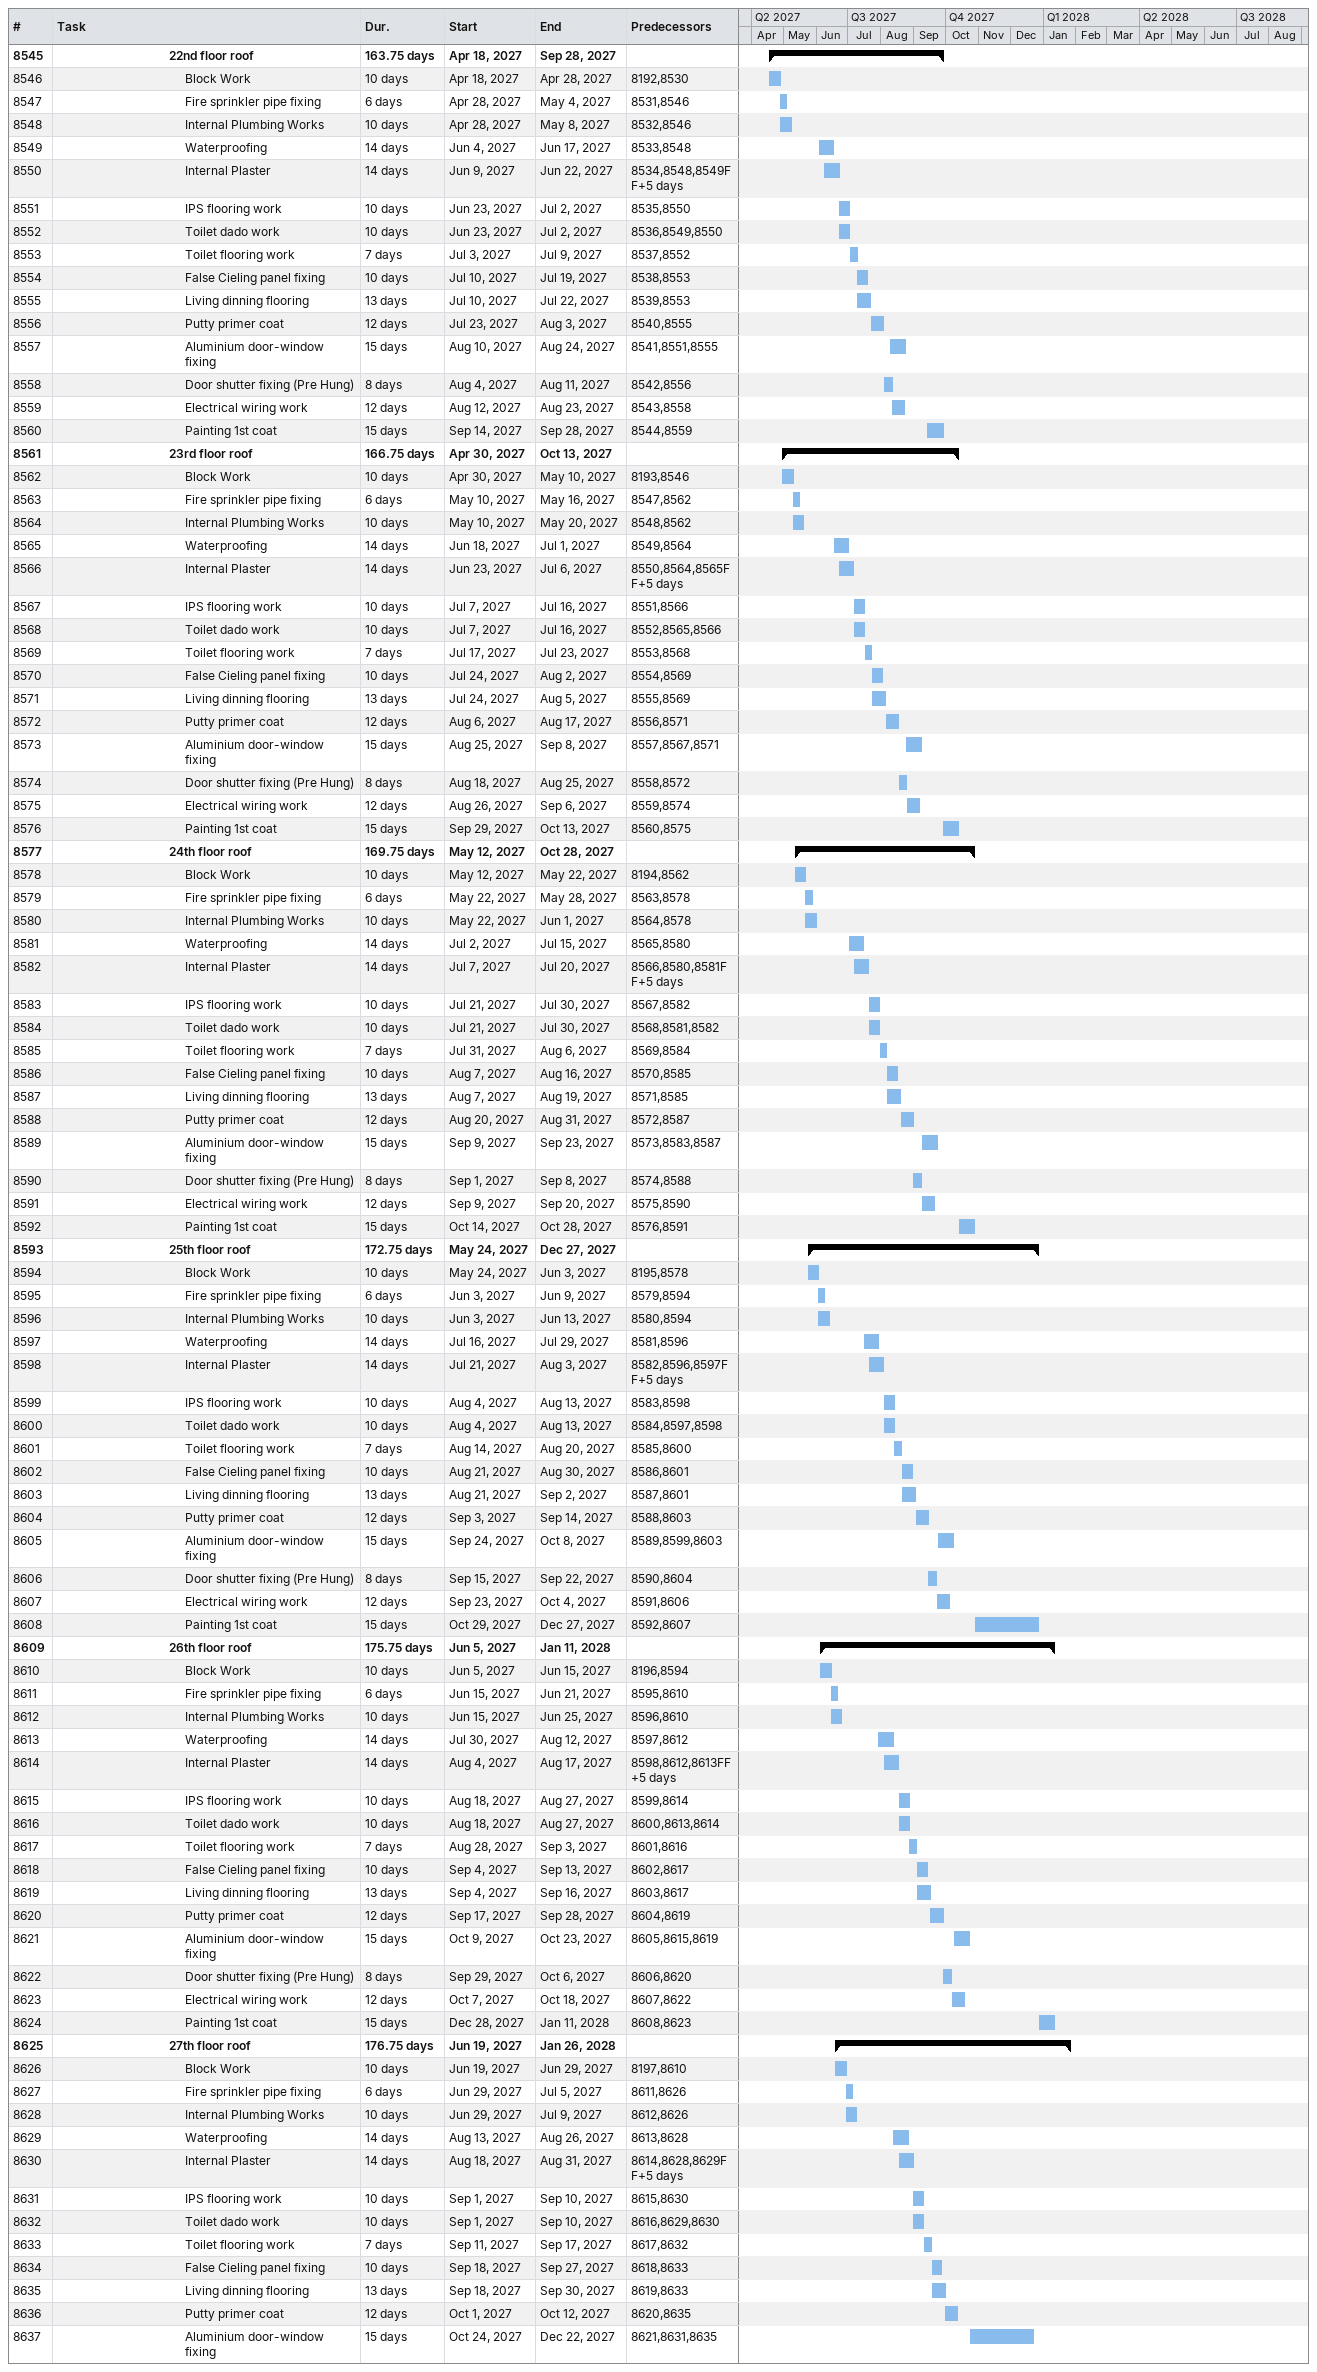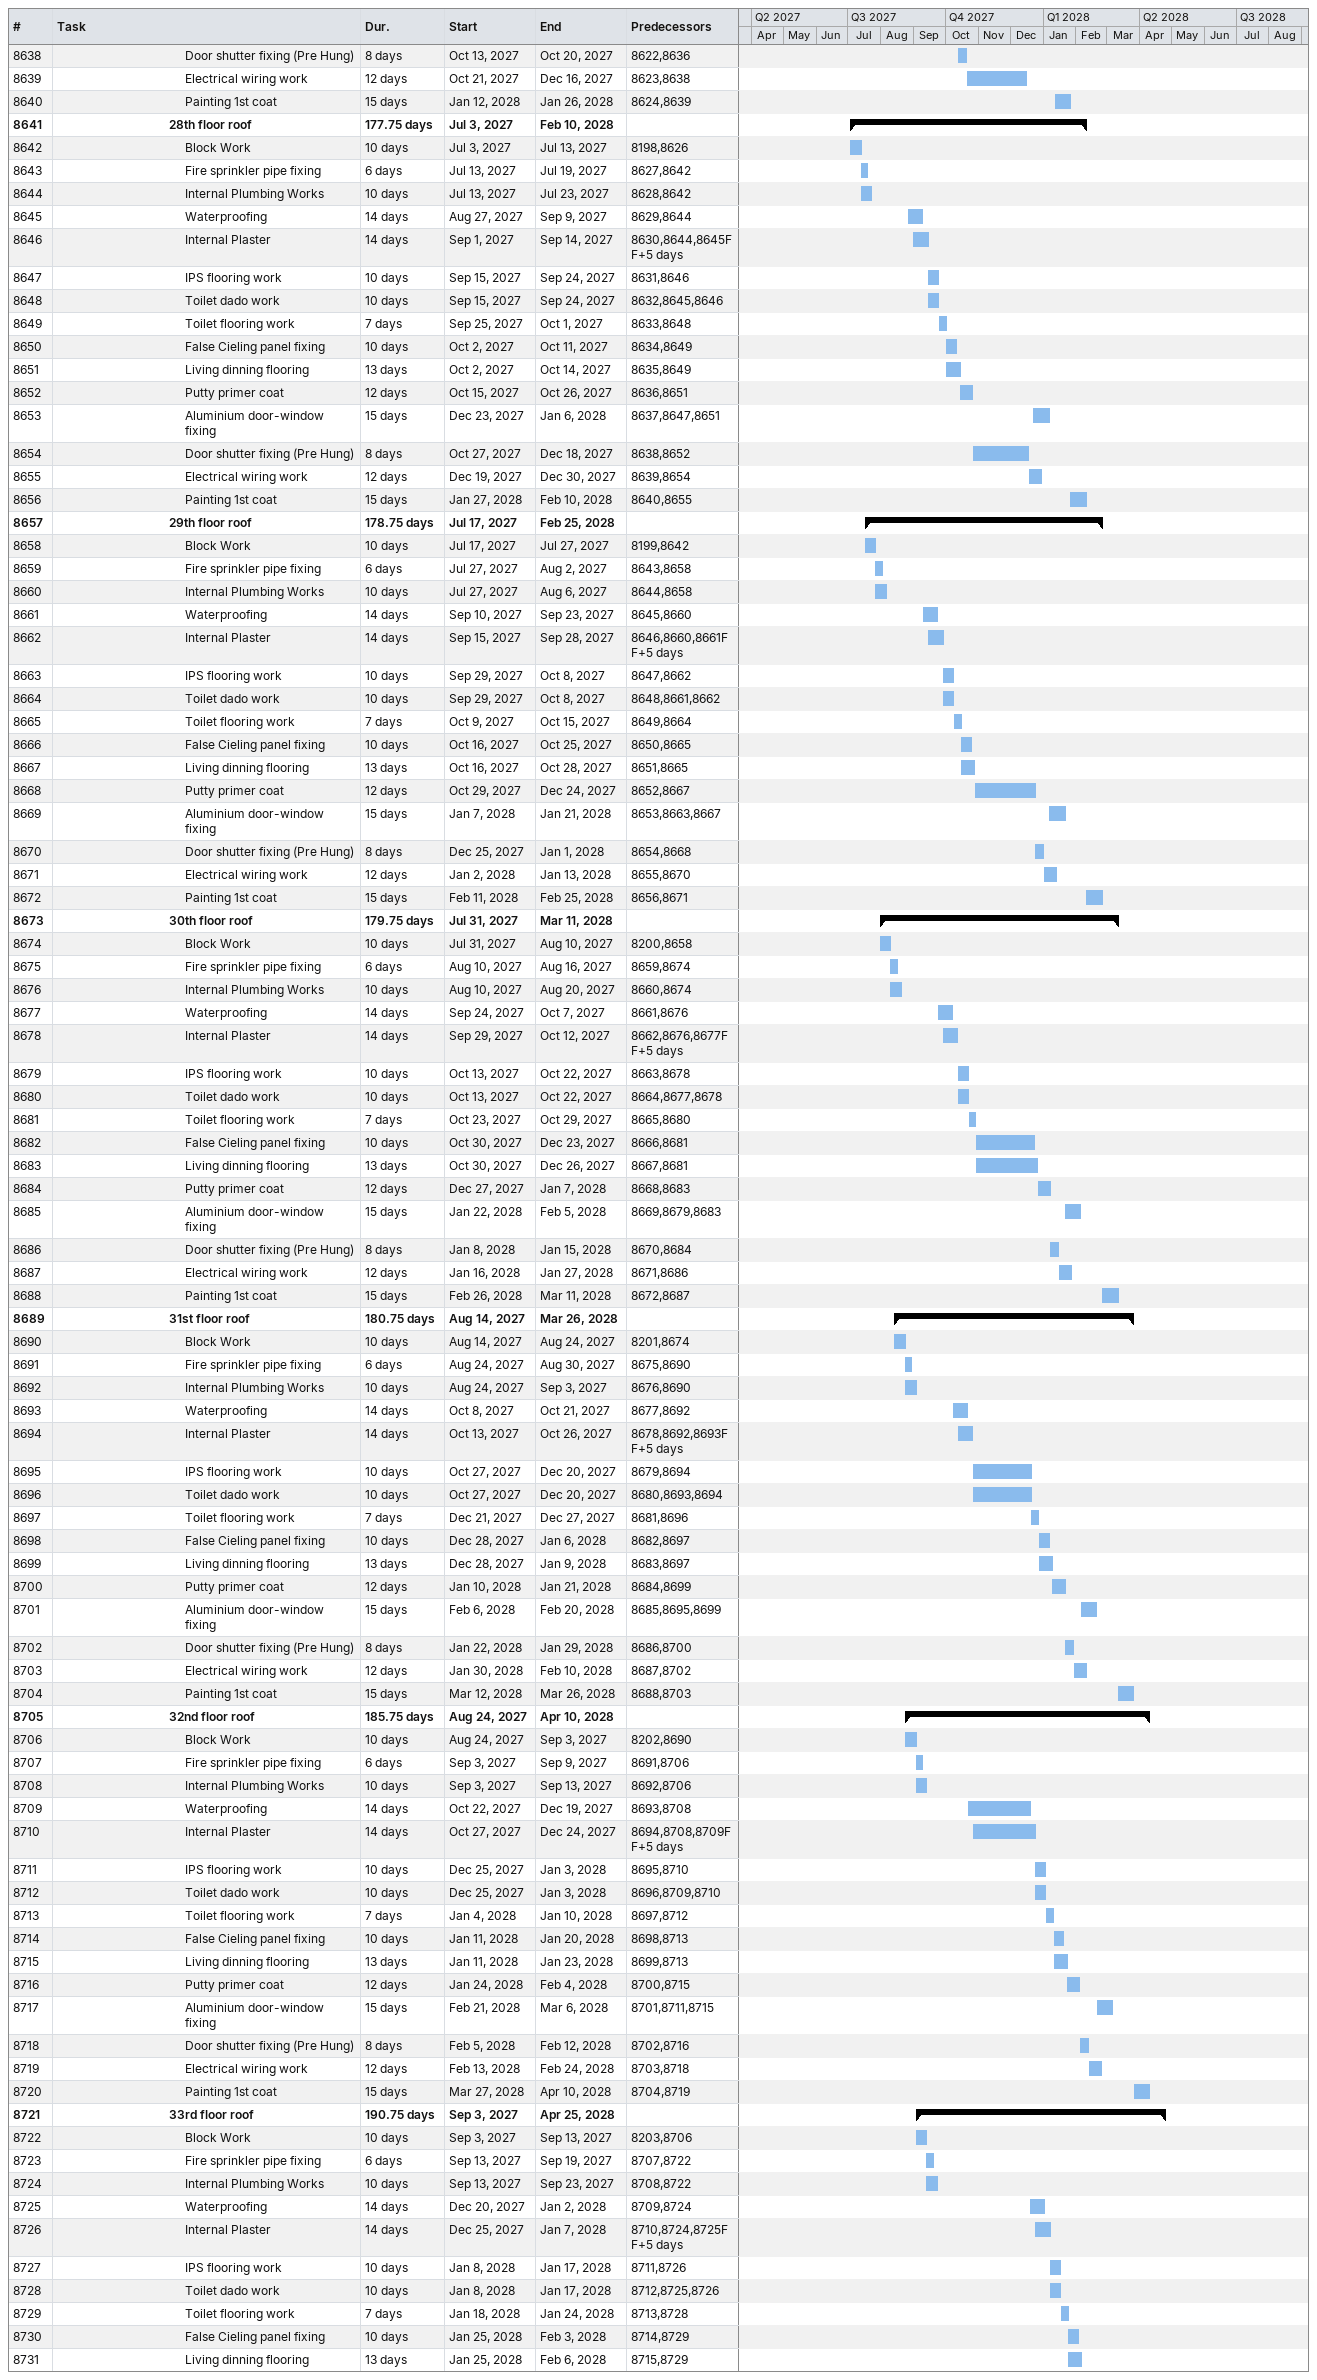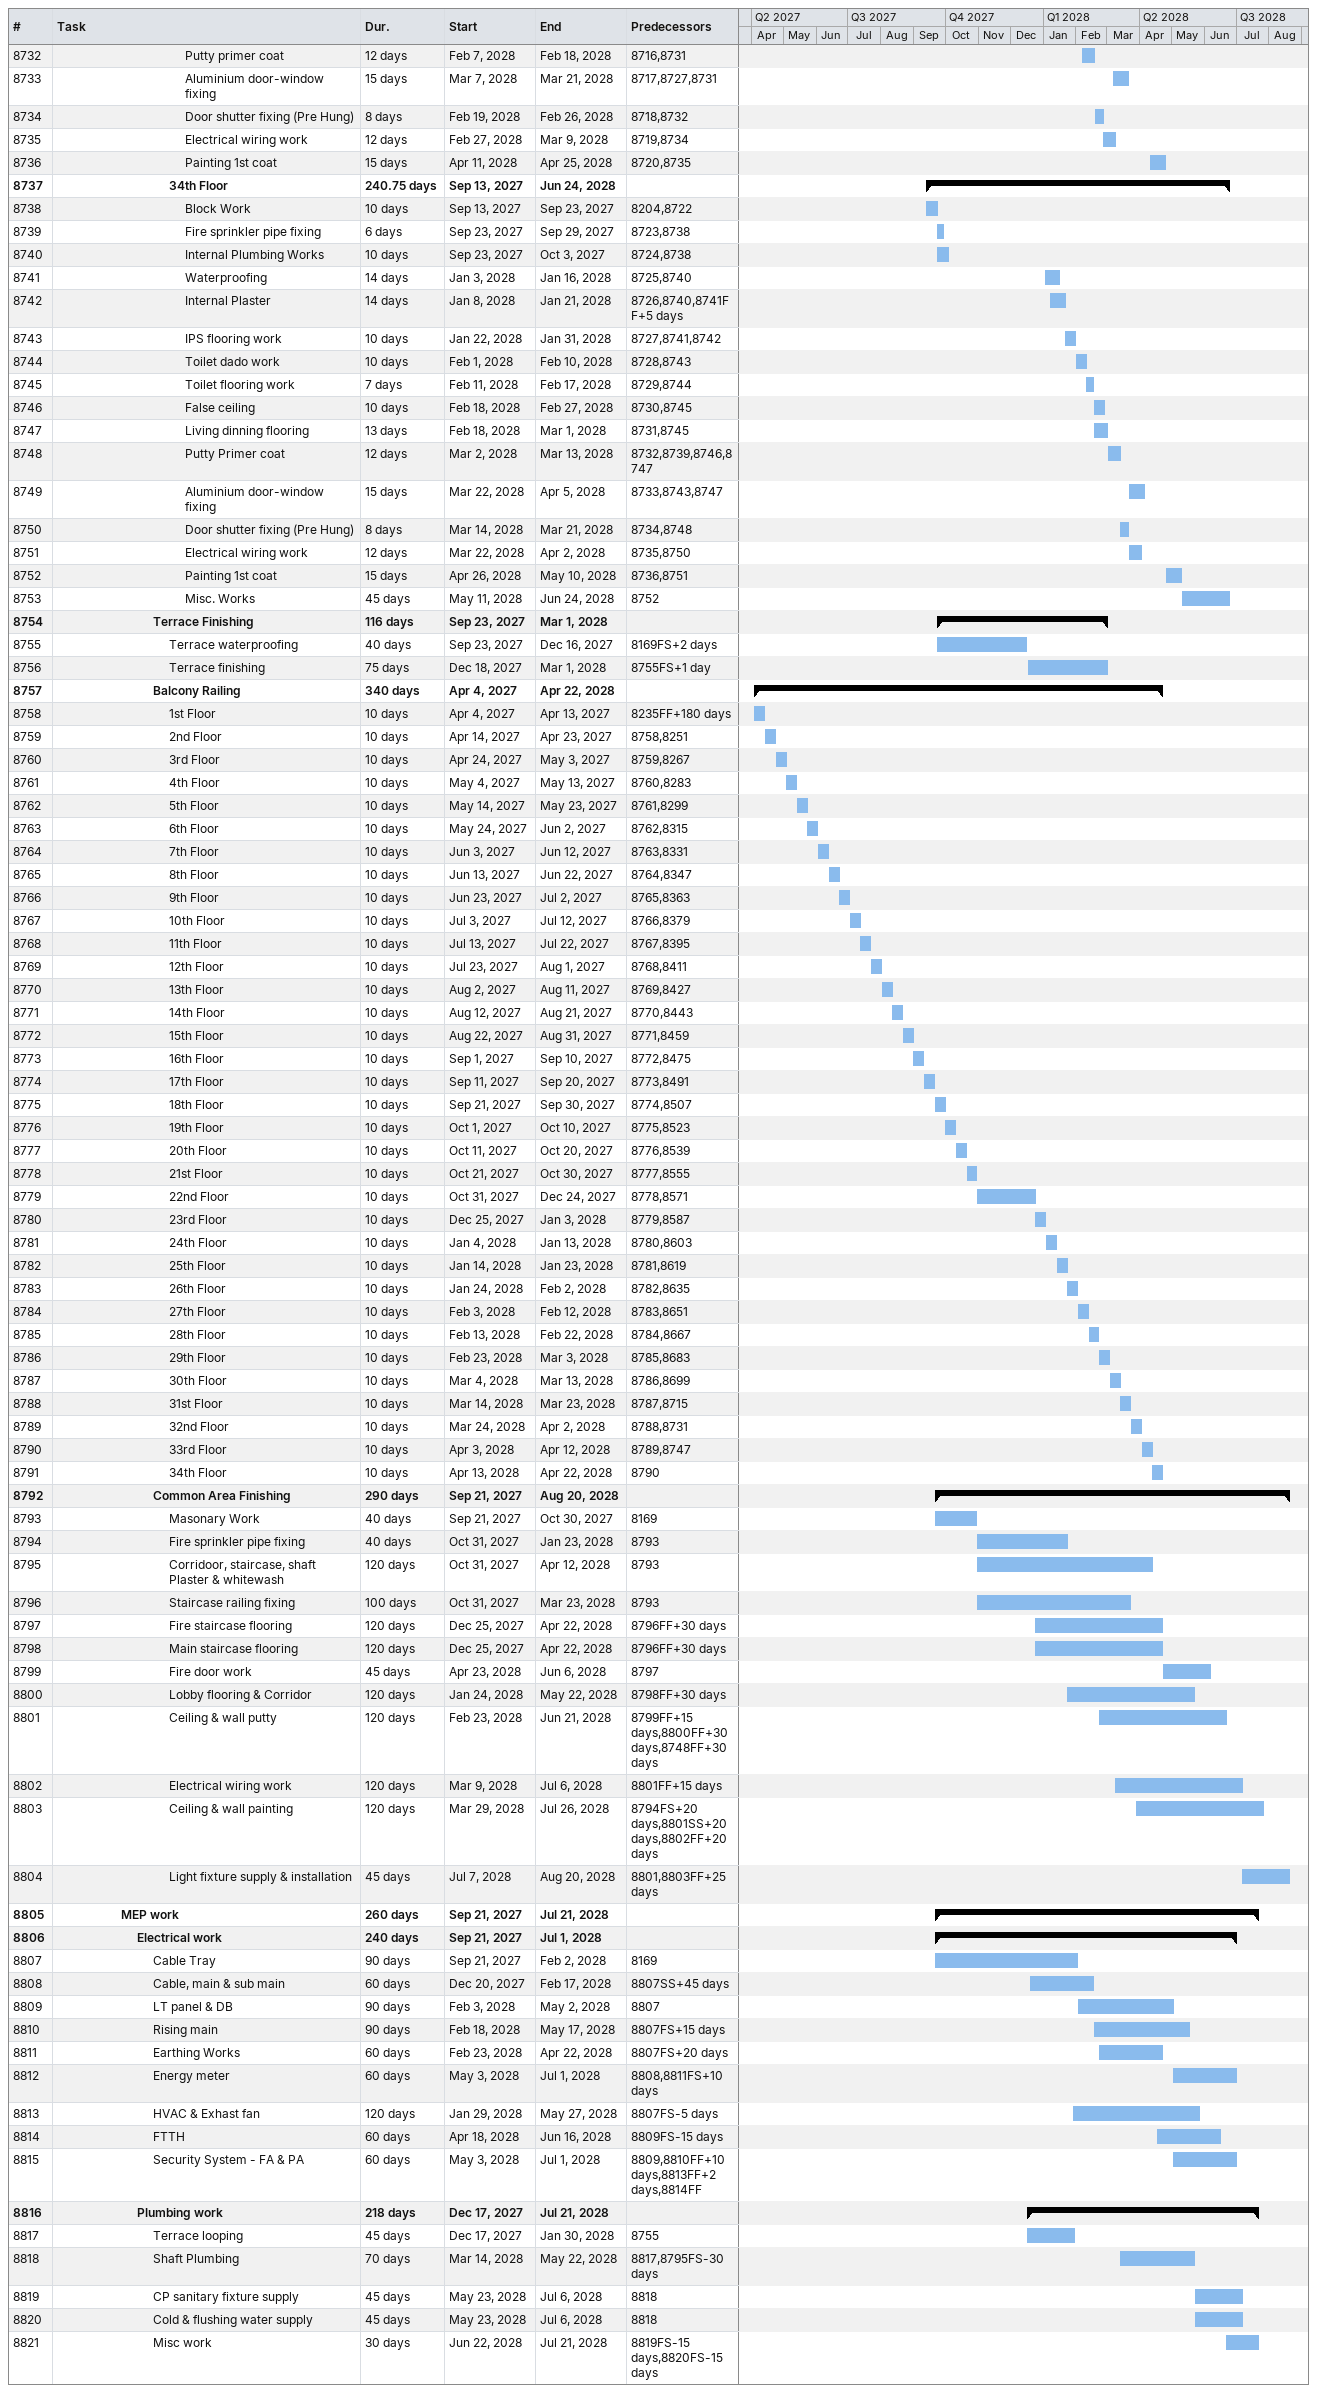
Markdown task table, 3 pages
| ID | Level | Task | Duration | Start | Finish | Predecessors |
|---|---|---|---|---|---|---|
| 8545 | 8 | **22nd floor roof** | 163.75d | 2027-04-18 | 2027-09-28 |  |
| 8546 | 9 | Block Work | 10d | 2027-04-18 | 2027-04-28 | 8192, 8530 |
| 8547 | 9 | Fire sprinkler pipe fixing | 6d | 2027-04-28 | 2027-05-04 | 8531, 8546 |
| 8548 | 9 | Internal Plumbing Works | 10d | 2027-04-28 | 2027-05-08 | 8532, 8546 |
| 8549 | 9 | Waterproofing | 14d | 2027-06-04 | 2027-06-17 | 8533, 8548 |
| 8550 | 9 | Internal Plaster | 14d | 2027-06-09 | 2027-06-22 | 8534, 8548, 8549FF+5d |
| 8551 | 9 | IPS flooring work | 10d | 2027-06-23 | 2027-07-02 | 8535, 8550 |
| 8552 | 9 | Toilet dado work | 10d | 2027-06-23 | 2027-07-02 | 8536, 8549, 8550 |
| 8553 | 9 | Toilet flooring work | 7d | 2027-07-03 | 2027-07-09 | 8537, 8552 |
| 8554 | 9 | False Cieling panel fixing | 10d | 2027-07-10 | 2027-07-19 | 8538, 8553 |
| 8555 | 9 | Living dinning flooring | 13d | 2027-07-10 | 2027-07-22 | 8539, 8553 |
| 8556 | 9 | Putty primer coat | 12d | 2027-07-23 | 2027-08-03 | 8540, 8555 |
| 8557 | 9 | Aluminium door-window fixing | 15d | 2027-08-10 | 2027-08-24 | 8541, 8551, 8555 |
| 8558 | 9 | Door shutter fixing (Pre Hung) | 8d | 2027-08-04 | 2027-08-11 | 8542, 8556 |
| 8559 | 9 | Electrical wiring work | 12d | 2027-08-12 | 2027-08-23 | 8543, 8558 |
| 8560 | 9 | Painting 1st coat | 15d | 2027-09-14 | 2027-09-28 | 8544, 8559 |
| 8561 | 8 | **23rd floor roof** | 166.75d | 2027-04-30 | 2027-10-13 |  |
| 8562 | 9 | Block Work | 10d | 2027-04-30 | 2027-05-10 | 8193, 8546 |
| 8563 | 9 | Fire sprinkler pipe fixing | 6d | 2027-05-10 | 2027-05-16 | 8547, 8562 |
| 8564 | 9 | Internal Plumbing Works | 10d | 2027-05-10 | 2027-05-20 | 8548, 8562 |
| 8565 | 9 | Waterproofing | 14d | 2027-06-18 | 2027-07-01 | 8549, 8564 |
| 8566 | 9 | Internal Plaster | 14d | 2027-06-23 | 2027-07-06 | 8550, 8564, 8565FF+5d |
| 8567 | 9 | IPS flooring work | 10d | 2027-07-07 | 2027-07-16 | 8551, 8566 |
| 8568 | 9 | Toilet dado work | 10d | 2027-07-07 | 2027-07-16 | 8552, 8565, 8566 |
| 8569 | 9 | Toilet flooring work | 7d | 2027-07-17 | 2027-07-23 | 8553, 8568 |
| 8570 | 9 | False Cieling panel fixing | 10d | 2027-07-24 | 2027-08-02 | 8554, 8569 |
| 8571 | 9 | Living dinning flooring | 13d | 2027-07-24 | 2027-08-05 | 8555, 8569 |
| 8572 | 9 | Putty primer coat | 12d | 2027-08-06 | 2027-08-17 | 8556, 8571 |
| 8573 | 9 | Aluminium door-window fixing | 15d | 2027-08-25 | 2027-09-08 | 8557, 8567, 8571 |
| 8574 | 9 | Door shutter fixing (Pre Hung) | 8d | 2027-08-18 | 2027-08-25 | 8558, 8572 |
| 8575 | 9 | Electrical wiring work | 12d | 2027-08-26 | 2027-09-06 | 8559, 8574 |
| 8576 | 9 | Painting 1st coat | 15d | 2027-09-29 | 2027-10-13 | 8560, 8575 |
| 8577 | 8 | **24th floor roof** | 169.75d | 2027-05-12 | 2027-10-28 |  |
| 8578 | 9 | Block Work | 10d | 2027-05-12 | 2027-05-22 | 8194, 8562 |
| 8579 | 9 | Fire sprinkler pipe fixing | 6d | 2027-05-22 | 2027-05-28 | 8563, 8578 |
| 8580 | 9 | Internal Plumbing Works | 10d | 2027-05-22 | 2027-06-01 | 8564, 8578 |
| 8581 | 9 | Waterproofing | 14d | 2027-07-02 | 2027-07-15 | 8565, 8580 |
| 8582 | 9 | Internal Plaster | 14d | 2027-07-07 | 2027-07-20 | 8566, 8580, 8581FF+5d |
| 8583 | 9 | IPS flooring work | 10d | 2027-07-21 | 2027-07-30 | 8567, 8582 |
| 8584 | 9 | Toilet dado work | 10d | 2027-07-21 | 2027-07-30 | 8568, 8581, 8582 |
| 8585 | 9 | Toilet flooring work | 7d | 2027-07-31 | 2027-08-06 | 8569, 8584 |
| 8586 | 9 | False Cieling panel fixing | 10d | 2027-08-07 | 2027-08-16 | 8570, 8585 |
| 8587 | 9 | Living dinning flooring | 13d | 2027-08-07 | 2027-08-19 | 8571, 8585 |
| 8588 | 9 | Putty primer coat | 12d | 2027-08-20 | 2027-08-31 | 8572, 8587 |
| 8589 | 9 | Aluminium door-window fixing | 15d | 2027-09-09 | 2027-09-23 | 8573, 8583, 8587 |
| 8590 | 9 | Door shutter fixing (Pre Hung) | 8d | 2027-09-01 | 2027-09-08 | 8574, 8588 |
| 8591 | 9 | Electrical wiring work | 12d | 2027-09-09 | 2027-09-20 | 8575, 8590 |
| 8592 | 9 | Painting 1st coat | 15d | 2027-10-14 | 2027-10-28 | 8576, 8591 |
| 8593 | 8 | **25th floor roof** | 172.75d | 2027-05-24 | 2027-12-27 |  |
| 8594 | 9 | Block Work | 10d | 2027-05-24 | 2027-06-03 | 8195, 8578 |
| 8595 | 9 | Fire sprinkler pipe fixing | 6d | 2027-06-03 | 2027-06-09 | 8579, 8594 |
| 8596 | 9 | Internal Plumbing Works | 10d | 2027-06-03 | 2027-06-13 | 8580, 8594 |
| 8597 | 9 | Waterproofing | 14d | 2027-07-16 | 2027-07-29 | 8581, 8596 |
| 8598 | 9 | Internal Plaster | 14d | 2027-07-21 | 2027-08-03 | 8582, 8596, 8597FF+5d |
| 8599 | 9 | IPS flooring work | 10d | 2027-08-04 | 2027-08-13 | 8583, 8598 |
| 8600 | 9 | Toilet dado work | 10d | 2027-08-04 | 2027-08-13 | 8584, 8597, 8598 |
| 8601 | 9 | Toilet flooring work | 7d | 2027-08-14 | 2027-08-20 | 8585, 8600 |
| 8602 | 9 | False Cieling panel fixing | 10d | 2027-08-21 | 2027-08-30 | 8586, 8601 |
| 8603 | 9 | Living dinning flooring | 13d | 2027-08-21 | 2027-09-02 | 8587, 8601 |
| 8604 | 9 | Putty primer coat | 12d | 2027-09-03 | 2027-09-14 | 8588, 8603 |
| 8605 | 9 | Aluminium door-window fixing | 15d | 2027-09-24 | 2027-10-08 | 8589, 8599, 8603 |
| 8606 | 9 | Door shutter fixing (Pre Hung) | 8d | 2027-09-15 | 2027-09-22 | 8590, 8604 |
| 8607 | 9 | Electrical wiring work | 12d | 2027-09-23 | 2027-10-04 | 8591, 8606 |
| 8608 | 9 | Painting 1st coat | 15d | 2027-10-29 | 2027-12-27 | 8592, 8607 |
| 8609 | 8 | **26th floor roof** | 175.75d | 2027-06-05 | 2028-01-11 |  |
| 8610 | 9 | Block Work | 10d | 2027-06-05 | 2027-06-15 | 8196, 8594 |
| 8611 | 9 | Fire sprinkler pipe fixing | 6d | 2027-06-15 | 2027-06-21 | 8595, 8610 |
| 8612 | 9 | Internal Plumbing Works | 10d | 2027-06-15 | 2027-06-25 | 8596, 8610 |
| 8613 | 9 | Waterproofing | 14d | 2027-07-30 | 2027-08-12 | 8597, 8612 |
| 8614 | 9 | Internal Plaster | 14d | 2027-08-04 | 2027-08-17 | 8598, 8612, 8613FF+5d |
| 8615 | 9 | IPS flooring work | 10d | 2027-08-18 | 2027-08-27 | 8599, 8614 |
| 8616 | 9 | Toilet dado work | 10d | 2027-08-18 | 2027-08-27 | 8600, 8613, 8614 |
| 8617 | 9 | Toilet flooring work | 7d | 2027-08-28 | 2027-09-03 | 8601, 8616 |
| 8618 | 9 | False Cieling panel fixing | 10d | 2027-09-04 | 2027-09-13 | 8602, 8617 |
| 8619 | 9 | Living dinning flooring | 13d | 2027-09-04 | 2027-09-16 | 8603, 8617 |
| 8620 | 9 | Putty primer coat | 12d | 2027-09-17 | 2027-09-28 | 8604, 8619 |
| 8621 | 9 | Aluminium door-window fixing | 15d | 2027-10-09 | 2027-10-23 | 8605, 8615, 8619 |
| 8622 | 9 | Door shutter fixing (Pre Hung) | 8d | 2027-09-29 | 2027-10-06 | 8606, 8620 |
| 8623 | 9 | Electrical wiring work | 12d | 2027-10-07 | 2027-10-18 | 8607, 8622 |
| 8624 | 9 | Painting 1st coat | 15d | 2027-12-28 | 2028-01-11 | 8608, 8623 |
| 8625 | 8 | **27th floor roof** | 176.75d | 2027-06-19 | 2028-01-26 |  |
| 8626 | 9 | Block Work | 10d | 2027-06-19 | 2027-06-29 | 8197, 8610 |
| 8627 | 9 | Fire sprinkler pipe fixing | 6d | 2027-06-29 | 2027-07-05 | 8611, 8626 |
| 8628 | 9 | Internal Plumbing Works | 10d | 2027-06-29 | 2027-07-09 | 8612, 8626 |
| 8629 | 9 | Waterproofing | 14d | 2027-08-13 | 2027-08-26 | 8613, 8628 |
| 8630 | 9 | Internal Plaster | 14d | 2027-08-18 | 2027-08-31 | 8614, 8628, 8629FF+5d |
| 8631 | 9 | IPS flooring work | 10d | 2027-09-01 | 2027-09-10 | 8615, 8630 |
| 8632 | 9 | Toilet dado work | 10d | 2027-09-01 | 2027-09-10 | 8616, 8629, 8630 |
| 8633 | 9 | Toilet flooring work | 7d | 2027-09-11 | 2027-09-17 | 8617, 8632 |
| 8634 | 9 | False Cieling panel fixing | 10d | 2027-09-18 | 2027-09-27 | 8618, 8633 |
| 8635 | 9 | Living dinning flooring | 13d | 2027-09-18 | 2027-09-30 | 8619, 8633 |
| 8636 | 9 | Putty primer coat | 12d | 2027-10-01 | 2027-10-12 | 8620, 8635 |
| 8637 | 9 | Aluminium door-window fixing | 15d | 2027-10-24 | 2027-12-22 | 8621, 8631, 8635 |
| 8638 | 9 | Door shutter fixing (Pre Hung) | 8d | 2027-10-13 | 2027-10-20 | 8622, 8636 |
| 8639 | 9 | Electrical wiring work | 12d | 2027-10-21 | 2027-12-16 | 8623, 8638 |
| 8640 | 9 | Painting 1st coat | 15d | 2028-01-12 | 2028-01-26 | 8624, 8639 |
| 8641 | 8 | **28th floor roof** | 177.75d | 2027-07-03 | 2028-02-10 |  |
| 8642 | 9 | Block Work | 10d | 2027-07-03 | 2027-07-13 | 8198, 8626 |
| 8643 | 9 | Fire sprinkler pipe fixing | 6d | 2027-07-13 | 2027-07-19 | 8627, 8642 |
| 8644 | 9 | Internal Plumbing Works | 10d | 2027-07-13 | 2027-07-23 | 8628, 8642 |
| 8645 | 9 | Waterproofing | 14d | 2027-08-27 | 2027-09-09 | 8629, 8644 |
| 8646 | 9 | Internal Plaster | 14d | 2027-09-01 | 2027-09-14 | 8630, 8644, 8645FF+5d |
| 8647 | 9 | IPS flooring work | 10d | 2027-09-15 | 2027-09-24 | 8631, 8646 |
| 8648 | 9 | Toilet dado work | 10d | 2027-09-15 | 2027-09-24 | 8632, 8645, 8646 |
| 8649 | 9 | Toilet flooring work | 7d | 2027-09-25 | 2027-10-01 | 8633, 8648 |
| 8650 | 9 | False Cieling panel fixing | 10d | 2027-10-02 | 2027-10-11 | 8634, 8649 |
| 8651 | 9 | Living dinning flooring | 13d | 2027-10-02 | 2027-10-14 | 8635, 8649 |
| 8652 | 9 | Putty primer coat | 12d | 2027-10-15 | 2027-10-26 | 8636, 8651 |
| 8653 | 9 | Aluminium door-window fixing | 15d | 2027-12-23 | 2028-01-06 | 8637, 8647, 8651 |
| 8654 | 9 | Door shutter fixing (Pre Hung) | 8d | 2027-10-27 | 2027-12-18 | 8638, 8652 |
| 8655 | 9 | Electrical wiring work | 12d | 2027-12-19 | 2027-12-30 | 8639, 8654 |
| 8656 | 9 | Painting 1st coat | 15d | 2028-01-27 | 2028-02-10 | 8640, 8655 |
| 8657 | 8 | **29th floor roof** | 178.75d | 2027-07-17 | 2028-02-25 |  |
| 8658 | 9 | Block Work | 10d | 2027-07-17 | 2027-07-27 | 8199, 8642 |
| 8659 | 9 | Fire sprinkler pipe fixing | 6d | 2027-07-27 | 2027-08-02 | 8643, 8658 |
| 8660 | 9 | Internal Plumbing Works | 10d | 2027-07-27 | 2027-08-06 | 8644, 8658 |
| 8661 | 9 | Waterproofing | 14d | 2027-09-10 | 2027-09-23 | 8645, 8660 |
| 8662 | 9 | Internal Plaster | 14d | 2027-09-15 | 2027-09-28 | 8646, 8660, 8661FF+5d |
| 8663 | 9 | IPS flooring work | 10d | 2027-09-29 | 2027-10-08 | 8647, 8662 |
| 8664 | 9 | Toilet dado work | 10d | 2027-09-29 | 2027-10-08 | 8648, 8661, 8662 |
| 8665 | 9 | Toilet flooring work | 7d | 2027-10-09 | 2027-10-15 | 8649, 8664 |
| 8666 | 9 | False Cieling panel fixing | 10d | 2027-10-16 | 2027-10-25 | 8650, 8665 |
| 8667 | 9 | Living dinning flooring | 13d | 2027-10-16 | 2027-10-28 | 8651, 8665 |
| 8668 | 9 | Putty primer coat | 12d | 2027-10-29 | 2027-12-24 | 8652, 8667 |
| 8669 | 9 | Aluminium door-window fixing | 15d | 2028-01-07 | 2028-01-21 | 8653, 8663, 8667 |
| 8670 | 9 | Door shutter fixing (Pre Hung) | 8d | 2027-12-25 | 2028-01-01 | 8654, 8668 |
| 8671 | 9 | Electrical wiring work | 12d | 2028-01-02 | 2028-01-13 | 8655, 8670 |
| 8672 | 9 | Painting 1st coat | 15d | 2028-02-11 | 2028-02-25 | 8656, 8671 |
| 8673 | 8 | **30th floor roof** | 179.75d | 2027-07-31 | 2028-03-11 |  |
| 8674 | 9 | Block Work | 10d | 2027-07-31 | 2027-08-10 | 8200, 8658 |
| 8675 | 9 | Fire sprinkler pipe fixing | 6d | 2027-08-10 | 2027-08-16 | 8659, 8674 |
| 8676 | 9 | Internal Plumbing Works | 10d | 2027-08-10 | 2027-08-20 | 8660, 8674 |
| 8677 | 9 | Waterproofing | 14d | 2027-09-24 | 2027-10-07 | 8661, 8676 |
| 8678 | 9 | Internal Plaster | 14d | 2027-09-29 | 2027-10-12 | 8662, 8676, 8677FF+5d |
| 8679 | 9 | IPS flooring work | 10d | 2027-10-13 | 2027-10-22 | 8663, 8678 |
| 8680 | 9 | Toilet dado work | 10d | 2027-10-13 | 2027-10-22 | 8664, 8677, 8678 |
| 8681 | 9 | Toilet flooring work | 7d | 2027-10-23 | 2027-10-29 | 8665, 8680 |
| 8682 | 9 | False Cieling panel fixing | 10d | 2027-10-30 | 2027-12-23 | 8666, 8681 |
| 8683 | 9 | Living dinning flooring | 13d | 2027-10-30 | 2027-12-26 | 8667, 8681 |
| 8684 | 9 | Putty primer coat | 12d | 2027-12-27 | 2028-01-07 | 8668, 8683 |
| 8685 | 9 | Aluminium door-window fixing | 15d | 2028-01-22 | 2028-02-05 | 8669, 8679, 8683 |
| 8686 | 9 | Door shutter fixing (Pre Hung) | 8d | 2028-01-08 | 2028-01-15 | 8670, 8684 |
| 8687 | 9 | Electrical wiring work | 12d | 2028-01-16 | 2028-01-27 | 8671, 8686 |
| 8688 | 9 | Painting 1st coat | 15d | 2028-02-26 | 2028-03-11 | 8672, 8687 |
| 8689 | 8 | **31st floor roof** | 180.75d | 2027-08-14 | 2028-03-26 |  |
| 8690 | 9 | Block Work | 10d | 2027-08-14 | 2027-08-24 | 8201, 8674 |
| 8691 | 9 | Fire sprinkler pipe fixing | 6d | 2027-08-24 | 2027-08-30 | 8675, 8690 |
| 8692 | 9 | Internal Plumbing Works | 10d | 2027-08-24 | 2027-09-03 | 8676, 8690 |
| 8693 | 9 | Waterproofing | 14d | 2027-10-08 | 2027-10-21 | 8677, 8692 |
| 8694 | 9 | Internal Plaster | 14d | 2027-10-13 | 2027-10-26 | 8678, 8692, 8693FF+5d |
| 8695 | 9 | IPS flooring work | 10d | 2027-10-27 | 2027-12-20 | 8679, 8694 |
| 8696 | 9 | Toilet dado work | 10d | 2027-10-27 | 2027-12-20 | 8680, 8693, 8694 |
| 8697 | 9 | Toilet flooring work | 7d | 2027-12-21 | 2027-12-27 | 8681, 8696 |
| 8698 | 9 | False Cieling panel fixing | 10d | 2027-12-28 | 2028-01-06 | 8682, 8697 |
| 8699 | 9 | Living dinning flooring | 13d | 2027-12-28 | 2028-01-09 | 8683, 8697 |
| 8700 | 9 | Putty primer coat | 12d | 2028-01-10 | 2028-01-21 | 8684, 8699 |
| 8701 | 9 | Aluminium door-window fixing | 15d | 2028-02-06 | 2028-02-20 | 8685, 8695, 8699 |
| 8702 | 9 | Door shutter fixing (Pre Hung) | 8d | 2028-01-22 | 2028-01-29 | 8686, 8700 |
| 8703 | 9 | Electrical wiring work | 12d | 2028-01-30 | 2028-02-10 | 8687, 8702 |
| 8704 | 9 | Painting 1st coat | 15d | 2028-03-12 | 2028-03-26 | 8688, 8703 |
| 8705 | 8 | **32nd floor roof** | 185.75d | 2027-08-24 | 2028-04-10 |  |
| 8706 | 9 | Block Work | 10d | 2027-08-24 | 2027-09-03 | 8202, 8690 |
| 8707 | 9 | Fire sprinkler pipe fixing | 6d | 2027-09-03 | 2027-09-09 | 8691, 8706 |
| 8708 | 9 | Internal Plumbing Works | 10d | 2027-09-03 | 2027-09-13 | 8692, 8706 |
| 8709 | 9 | Waterproofing | 14d | 2027-10-22 | 2027-12-19 | 8693, 8708 |
| 8710 | 9 | Internal Plaster | 14d | 2027-10-27 | 2027-12-24 | 8694, 8708, 8709FF+5d |
| 8711 | 9 | IPS flooring work | 10d | 2027-12-25 | 2028-01-03 | 8695, 8710 |
| 8712 | 9 | Toilet dado work | 10d | 2027-12-25 | 2028-01-03 | 8696, 8709, 8710 |
| 8713 | 9 | Toilet flooring work | 7d | 2028-01-04 | 2028-01-10 | 8697, 8712 |
| 8714 | 9 | False Cieling panel fixing | 10d | 2028-01-11 | 2028-01-20 | 8698, 8713 |
| 8715 | 9 | Living dinning flooring | 13d | 2028-01-11 | 2028-01-23 | 8699, 8713 |
| 8716 | 9 | Putty primer coat | 12d | 2028-01-24 | 2028-02-04 | 8700, 8715 |
| 8717 | 9 | Aluminium door-window fixing | 15d | 2028-02-21 | 2028-03-06 | 8701, 8711, 8715 |
| 8718 | 9 | Door shutter fixing (Pre Hung) | 8d | 2028-02-05 | 2028-02-12 | 8702, 8716 |
| 8719 | 9 | Electrical wiring work | 12d | 2028-02-13 | 2028-02-24 | 8703, 8718 |
| 8720 | 9 | Painting 1st coat | 15d | 2028-03-27 | 2028-04-10 | 8704, 8719 |
| 8721 | 8 | **33rd floor roof** | 190.75d | 2027-09-03 | 2028-04-25 |  |
| 8722 | 9 | Block Work | 10d | 2027-09-03 | 2027-09-13 | 8203, 8706 |
| 8723 | 9 | Fire sprinkler pipe fixing | 6d | 2027-09-13 | 2027-09-19 | 8707, 8722 |
| 8724 | 9 | Internal Plumbing Works | 10d | 2027-09-13 | 2027-09-23 | 8708, 8722 |
| 8725 | 9 | Waterproofing | 14d | 2027-12-20 | 2028-01-02 | 8709, 8724 |
| 8726 | 9 | Internal Plaster | 14d | 2027-12-25 | 2028-01-07 | 8710, 8724, 8725FF+5d |
| 8727 | 9 | IPS flooring work | 10d | 2028-01-08 | 2028-01-17 | 8711, 8726 |
| 8728 | 9 | Toilet dado work | 10d | 2028-01-08 | 2028-01-17 | 8712, 8725, 8726 |
| 8729 | 9 | Toilet flooring work | 7d | 2028-01-18 | 2028-01-24 | 8713, 8728 |
| 8730 | 9 | False Cieling panel fixing | 10d | 2028-01-25 | 2028-02-03 | 8714, 8729 |
| 8731 | 9 | Living dinning flooring | 13d | 2028-01-25 | 2028-02-06 | 8715, 8729 |
| 8732 | 9 | Putty primer coat | 12d | 2028-02-07 | 2028-02-18 | 8716, 8731 |
| 8733 | 9 | Aluminium door-window fixing | 15d | 2028-03-07 | 2028-03-21 | 8717, 8727, 8731 |
| 8734 | 9 | Door shutter fixing (Pre Hung) | 8d | 2028-02-19 | 2028-02-26 | 8718, 8732 |
| 8735 | 9 | Electrical wiring work | 12d | 2028-02-27 | 2028-03-09 | 8719, 8734 |
| 8736 | 9 | Painting 1st coat | 15d | 2028-04-11 | 2028-04-25 | 8720, 8735 |
| 8737 | 8 | **34th Floor** | 240.75d | 2027-09-13 | 2028-06-24 |  |
| 8738 | 9 | Block Work | 10d | 2027-09-13 | 2027-09-23 | 8204, 8722 |
| 8739 | 9 | Fire sprinkler pipe fixing | 6d | 2027-09-23 | 2027-09-29 | 8723, 8738 |
| 8740 | 9 | Internal Plumbing Works | 10d | 2027-09-23 | 2027-10-03 | 8724, 8738 |
| 8741 | 9 | Waterproofing | 14d | 2028-01-03 | 2028-01-16 | 8725, 8740 |
| 8742 | 9 | Internal Plaster | 14d | 2028-01-08 | 2028-01-21 | 8726, 8740, 8741FF+5d |
| 8743 | 9 | IPS flooring work | 10d | 2028-01-22 | 2028-01-31 | 8727, 8741, 8742 |
| 8744 | 9 | Toilet dado work | 10d | 2028-02-01 | 2028-02-10 | 8728, 8743 |
| 8745 | 9 | Toilet flooring work | 7d | 2028-02-11 | 2028-02-17 | 8729, 8744 |
| 8746 | 9 | False ceiling | 10d | 2028-02-18 | 2028-02-27 | 8730, 8745 |
| 8747 | 9 | Living dinning flooring | 13d | 2028-02-18 | 2028-03-01 | 8731, 8745 |
| 8748 | 9 | Putty Primer coat | 12d | 2028-03-02 | 2028-03-13 | 8732, 8739, 8746, 8747 |
| 8749 | 9 | Aluminium door-window fixing | 15d | 2028-03-22 | 2028-04-05 | 8733, 8743, 8747 |
| 8750 | 9 | Door shutter fixing (Pre Hung) | 8d | 2028-03-14 | 2028-03-21 | 8734, 8748 |
| 8751 | 9 | Electrical wiring work | 12d | 2028-03-22 | 2028-04-02 | 8735, 8750 |
| 8752 | 9 | Painting 1st coat | 15d | 2028-04-26 | 2028-05-10 | 8736, 8751 |
| 8753 | 9 | Misc. Works | 45d | 2028-05-11 | 2028-06-24 | 8752 |
| 8754 | 7 | **Terrace Finishing** | 116d | 2027-09-23 | 2028-03-01 |  |
| 8755 | 8 | Terrace waterproofing | 40d | 2027-09-23 | 2027-12-16 | 8169FS+2d |
| 8756 | 8 | Terrace finishing | 75d | 2027-12-18 | 2028-03-01 | 8755FS+1d |
| 8757 | 7 | **Balcony Railing** | 340d | 2027-04-04 | 2028-04-22 |  |
| 8758 | 8 | 1st Floor | 10d | 2027-04-04 | 2027-04-13 | 8235FF+180d |
| 8759 | 8 | 2nd Floor | 10d | 2027-04-14 | 2027-04-23 | 8758, 8251 |
| 8760 | 8 | 3rd Floor | 10d | 2027-04-24 | 2027-05-03 | 8759, 8267 |
| 8761 | 8 | 4th Floor | 10d | 2027-05-04 | 2027-05-13 | 8760, 8283 |
| 8762 | 8 | 5th Floor | 10d | 2027-05-14 | 2027-05-23 | 8761, 8299 |
| 8763 | 8 | 6th Floor | 10d | 2027-05-24 | 2027-06-02 | 8762, 8315 |
| 8764 | 8 | 7th Floor | 10d | 2027-06-03 | 2027-06-12 | 8763, 8331 |
| 8765 | 8 | 8th Floor | 10d | 2027-06-13 | 2027-06-22 | 8764, 8347 |
| 8766 | 8 | 9th Floor | 10d | 2027-06-23 | 2027-07-02 | 8765, 8363 |
| 8767 | 8 | 10th Floor | 10d | 2027-07-03 | 2027-07-12 | 8766, 8379 |
| 8768 | 8 | 11th Floor | 10d | 2027-07-13 | 2027-07-22 | 8767, 8395 |
| 8769 | 8 | 12th Floor | 10d | 2027-07-23 | 2027-08-01 | 8768, 8411 |
| 8770 | 8 | 13th Floor | 10d | 2027-08-02 | 2027-08-11 | 8769, 8427 |
| 8771 | 8 | 14th Floor | 10d | 2027-08-12 | 2027-08-21 | 8770, 8443 |
| 8772 | 8 | 15th Floor | 10d | 2027-08-22 | 2027-08-31 | 8771, 8459 |
| 8773 | 8 | 16th Floor | 10d | 2027-09-01 | 2027-09-10 | 8772, 8475 |
| 8774 | 8 | 17th Floor | 10d | 2027-09-11 | 2027-09-20 | 8773, 8491 |
| 8775 | 8 | 18th Floor | 10d | 2027-09-21 | 2027-09-30 | 8774, 8507 |
| 8776 | 8 | 19th Floor | 10d | 2027-10-01 | 2027-10-10 | 8775, 8523 |
| 8777 | 8 | 20th Floor | 10d | 2027-10-11 | 2027-10-20 | 8776, 8539 |
| 8778 | 8 | 21st Floor | 10d | 2027-10-21 | 2027-10-30 | 8777, 8555 |
| 8779 | 8 | 22nd Floor | 10d | 2027-10-31 | 2027-12-24 | 8778, 8571 |
| 8780 | 8 | 23rd Floor | 10d | 2027-12-25 | 2028-01-03 | 8779, 8587 |
| 8781 | 8 | 24th Floor | 10d | 2028-01-04 | 2028-01-13 | 8780, 8603 |
| 8782 | 8 | 25th Floor | 10d | 2028-01-14 | 2028-01-23 | 8781, 8619 |
| 8783 | 8 | 26th Floor | 10d | 2028-01-24 | 2028-02-02 | 8782, 8635 |
| 8784 | 8 | 27th Floor | 10d | 2028-02-03 | 2028-02-12 | 8783, 8651 |
| 8785 | 8 | 28th Floor | 10d | 2028-02-13 | 2028-02-22 | 8784, 8667 |
| 8786 | 8 | 29th Floor | 10d | 2028-02-23 | 2028-03-03 | 8785, 8683 |
| 8787 | 8 | 30th Floor | 10d | 2028-03-04 | 2028-03-13 | 8786, 8699 |
| 8788 | 8 | 31st Floor | 10d | 2028-03-14 | 2028-03-23 | 8787, 8715 |
| 8789 | 8 | 32nd Floor | 10d | 2028-03-24 | 2028-04-02 | 8788, 8731 |
| 8790 | 8 | 33rd Floor | 10d | 2028-04-03 | 2028-04-12 | 8789, 8747 |
| 8791 | 8 | 34th Floor | 10d | 2028-04-13 | 2028-04-22 | 8790 |
| 8792 | 7 | **Common Area Finishing** | 290d | 2027-09-21 | 2028-08-20 |  |
| 8793 | 8 | Masonary Work | 40d | 2027-09-21 | 2027-10-30 | 8169 |
| 8794 | 8 | Fire sprinkler pipe fixing | 40d | 2027-10-31 | 2028-01-23 | 8793 |
| 8795 | 8 | Corridoor, staircase, shaft Plaster & whitewash | 120d | 2027-10-31 | 2028-04-12 | 8793 |
| 8796 | 8 | Staircase railing fixing | 100d | 2027-10-31 | 2028-03-23 | 8793 |
| 8797 | 8 | Fire staircase flooring | 120d | 2027-12-25 | 2028-04-22 | 8796FF+30d |
| 8798 | 8 | Main staircase flooring | 120d | 2027-12-25 | 2028-04-22 | 8796FF+30d |
| 8799 | 8 | Fire door work | 45d | 2028-04-23 | 2028-06-06 | 8797 |
| 8800 | 8 | Lobby flooring & Corridor | 120d | 2028-01-24 | 2028-05-22 | 8798FF+30d |
| 8801 | 8 | Ceiling & wall putty | 120d | 2028-02-23 | 2028-06-21 | 8799FF+15d, 8800FF+30d, 8748FF+30d |
| 8802 | 8 | Electrical wiring work | 120d | 2028-03-09 | 2028-07-06 | 8801FF+15d |
| 8803 | 8 | Ceiling & wall painting | 120d | 2028-03-29 | 2028-07-26 | 8794FS+20d, 8801SS+20d, 8802FF+20d |
| 8804 | 8 | Light fixture supply & installation | 45d | 2028-07-07 | 2028-08-20 | 8801, 8803FF+25d |
| 8805 | 5 | **MEP work** | 260d | 2027-09-21 | 2028-07-21 |  |
| 8806 | 6 | **Electrical work** | 240d | 2027-09-21 | 2028-07-01 |  |
| 8807 | 7 | Cable Tray | 90d | 2027-09-21 | 2028-02-02 | 8169 |
| 8808 | 7 | Cable, main & sub main | 60d | 2027-12-20 | 2028-02-17 | 8807SS+45d |
| 8809 | 7 | LT panel & DB | 90d | 2028-02-03 | 2028-05-02 | 8807 |
| 8810 | 7 | Rising main | 90d | 2028-02-18 | 2028-05-17 | 8807FS+15d |
| 8811 | 7 | Earthing Works | 60d | 2028-02-23 | 2028-04-22 | 8807FS+20d |
| 8812 | 7 | Energy meter | 60d | 2028-05-03 | 2028-07-01 | 8808, 8811FS+10d |
| 8813 | 7 | HVAC & Exhast fan | 120d | 2028-01-29 | 2028-05-27 | 8807FS-5d |
| 8814 | 7 | FTTH | 60d | 2028-04-18 | 2028-06-16 | 8809FS-15d |
| 8815 | 7 | Security System - FA & PA | 60d | 2028-05-03 | 2028-07-01 | 8809, 8810FF+10d, 8813FF+2d, 8814FF |
| 8816 | 6 | **Plumbing work** | 218d | 2027-12-17 | 2028-07-21 |  |
| 8817 | 7 | Terrace looping | 45d | 2027-12-17 | 2028-01-30 | 8755 |
| 8818 | 7 | Shaft Plumbing | 70d | 2028-03-14 | 2028-05-22 | 8817, 8795FS-30d |
| 8819 | 7 | CP sanitary fixture supply | 45d | 2028-05-23 | 2028-07-06 | 8818 |
| 8820 | 7 | Cold & flushing water supply | 45d | 2028-05-23 | 2028-07-06 | 8818 |
| 8821 | 7 | Misc work | 30d | 2028-06-22 | 2028-07-21 | 8819FS-15d, 8820FS-15d |
